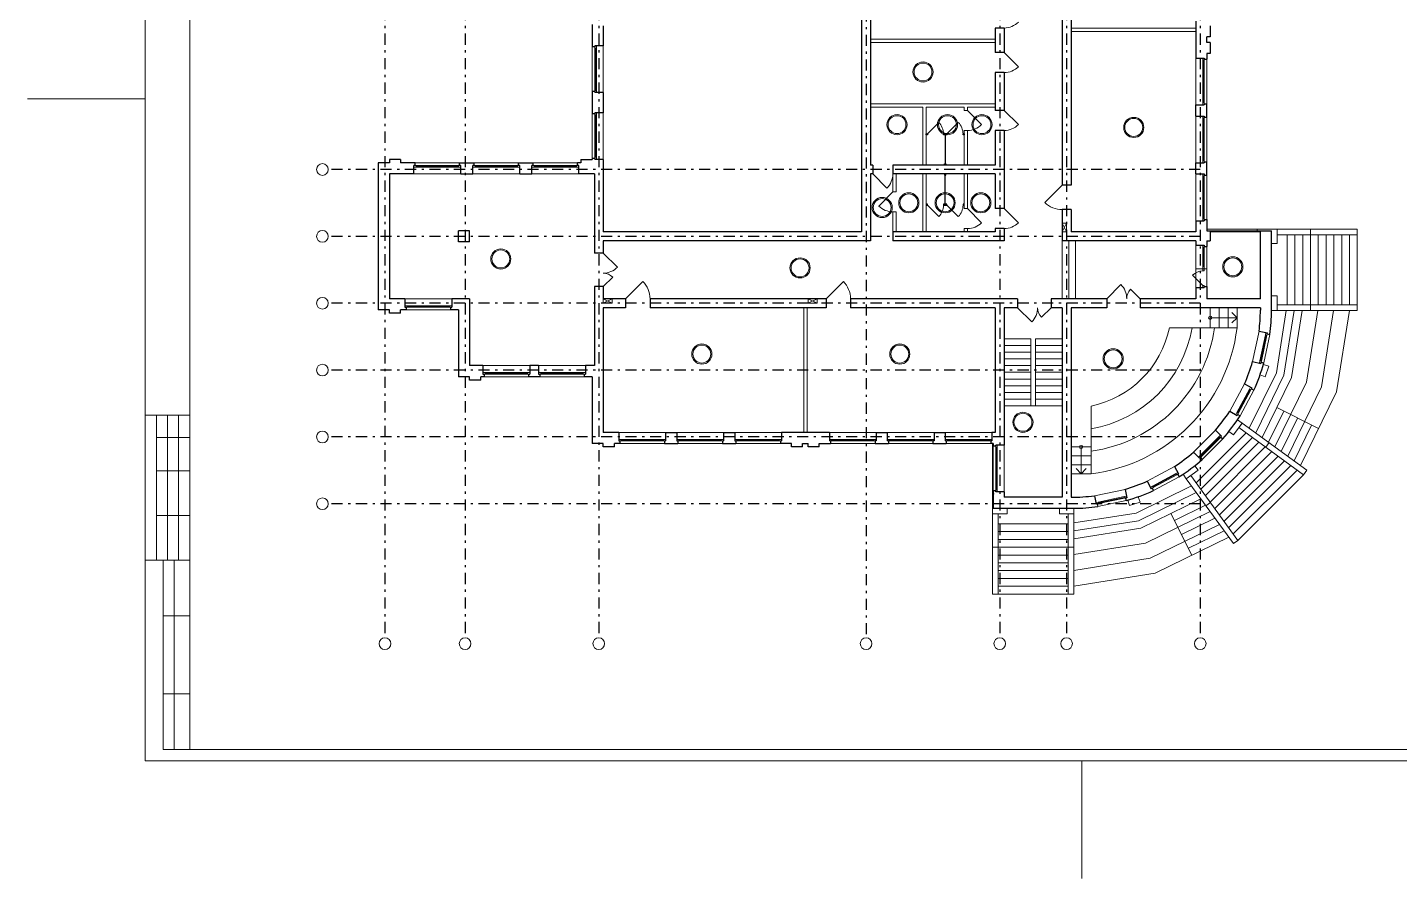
# Model space of a CAD drawing. Header units: metres. Extents: x -5.1 to 89.6, y -5.3 to 64.6.
# Drawn here: x -5.1 to 56.5, y -5.3 to 32.9 of the extents above; entities that cross this region are included whole.
import ezdxf

# ---------------------------------------------------------------- set-up
doc = ezdxf.new("R2010")
doc.units = ezdxf.units.M
doc.header["$MEASUREMENT"] = 0
doc.linetypes.add('( Dashdot )', pattern=[1.001, 0.5, -0.25, 0.001, -0.25])
doc.layers.add('Level 50', color=7, linetype='Continuous', lineweight=0)
doc.layers.add('Level 63', color=7, linetype='Continuous', lineweight=0)

msp = doc.modelspace()

# ---------------------------------------------------------------- linework, layer by layer
at = {"color": 1, "linetype": '( Dashdot )'}
for p, q in [((10.992, 53.48), (10.992, 5.468)), ((14.592, 53.48), (14.592, 5.468)), ((20.592, 53.48), (20.592, 5.468)), ((32.592, 53.423), (32.592, 5.468)), ((38.592, 53.48), (38.592, 5.468)), ((41.592, 53.48), (41.592, 5.468)), ((47.592, 53.48), (47.592, 5.468)), ((47.592, 26.48), (8.45, 26.48)), ((47.592, 23.48), (8.45, 23.48)), ((47.592, 20.48), (8.45, 20.48)), ((47.592, 17.48), (8.45, 17.48)), ((47.592, 14.48), (8.45, 14.48)), ((47.592, 11.48), (8.45, 11.48))]:
    msp.add_line(p, q, dxfattribs=at)
at = {"color": 7, "linetype": 'Continuous', "lineweight": 30}
for p, q in [((32.792, 47.98), (32.792, 26.68)), ((32.392, 47.28), (32.392, 23.68)), ((41.392, 33.83), (41.392, 25.78)), ((41.792, 33.83), (41.792, 25.78)), ((20.292, 32.98), (20.292, 31.98)), ((20.792, 32.93), (20.792, 32.03)), ((38.792, 32.83), (38.392, 32.83)), ((38.392, 32.83), (38.392, 31.73)), ((38.792, 32.83), (38.792, 31.73)), ((47.392, 33.13), (47.392, 31.48)), ((48.042, 32.93), (48.042, 32.43)), ((20.792, 32.03), (20.412, 32.03)), ((20.412, 32.03), (20.412, 31.98)), ((48.042, 32.43), (47.892, 32.43)), ((47.892, 32.18), (47.892, 32.43)), ((48.042, 32.18), (47.892, 32.18)), ((48.042, 32.18), (48.042, 31.68)), ((20.412, 31.98), (20.292, 31.98)), ((38.792, 31.73), (38.392, 31.73)), ((47.392, 31.48), (47.772, 31.48)), ((47.772, 31.48), (47.772, 31.43)), ((47.772, 31.43), (47.892, 31.43)), ((48.042, 31.68), (47.892, 31.68)), ((47.892, 31.68), (47.892, 31.43)), ((38.792, 30.83), (38.392, 30.83)), ((38.392, 30.83), (38.392, 29.13)), ((38.792, 30.83), (38.792, 29.13)), ((20.412, 29.98), (20.292, 29.98)), ((20.292, 29.98), (20.292, 28.98)), ((20.412, 29.98), (20.412, 29.93)), ((20.792, 29.93), (20.412, 29.93)), ((20.792, 29.93), (20.792, 29.03)), ((20.412, 28.98), (20.292, 28.98)), ((20.792, 29.03), (20.412, 29.03)), ((20.412, 29.03), (20.412, 28.98)), ((38.792, 29.13), (38.392, 29.13)), ((47.392, 29.38), (47.772, 29.38)), ((47.392, 28.88), (47.392, 29.38)), ((47.772, 29.43), (47.892, 29.43)), ((47.772, 29.43), (47.772, 29.38)), ((47.892, 28.83), (47.892, 29.43)), ((47.392, 28.88), (47.772, 28.88)), ((47.772, 28.88), (47.772, 28.83)), ((47.772, 28.83), (47.892, 28.83)), ((38.792, 28.23), (38.392, 28.23)), ((38.392, 28.23), (38.392, 26.68)), ((38.792, 28.23), (38.792, 24.73)), ((10.692, 26.78), (10.692, 20.18)), ((11.192, 26.78), (10.692, 26.78)), ((11.192, 26.93), (11.192, 26.78)), ((11.692, 26.93), (11.192, 26.93)), ((11.692, 26.93), (11.692, 26.78)), ((12.342, 26.78), (11.692, 26.78)), ((12.292, 26.28), (12.292, 26.66)), ((12.342, 26.66), (12.292, 26.66)), ((12.342, 26.66), (12.342, 26.78)), ((14.342, 26.66), (14.342, 26.78)), ((14.342, 26.78), (14.992, 26.78)), ((14.392, 26.66), (14.342, 26.66)), ((14.392, 26.28), (14.392, 26.66)), ((14.942, 26.28), (14.942, 26.66)), ((14.992, 26.66), (14.942, 26.66)), ((14.992, 26.66), (14.992, 26.78)), ((16.992, 26.66), (16.992, 26.78)), ((16.992, 26.78), (17.642, 26.78)), ((17.042, 26.66), (16.992, 26.66)), ((17.042, 26.28), (17.042, 26.66)), ((17.592, 26.28), (17.592, 26.66)), ((17.642, 26.66), (17.592, 26.66)), ((17.642, 26.66), (17.642, 26.78)), ((19.792, 26.78), (19.642, 26.78)), ((19.642, 26.66), (19.642, 26.78)), ((19.692, 26.66), (19.642, 26.66)), ((19.692, 26.28), (19.692, 26.66)), ((19.792, 26.93), (20.292, 26.93)), ((19.792, 26.93), (19.792, 26.78)), ((20.292, 26.98), (20.292, 26.93)), ((20.412, 26.98), (20.292, 26.98)), ((20.412, 26.98), (20.412, 26.93)), ((20.792, 26.93), (20.412, 26.93)), ((20.792, 26.93), (20.792, 23.68)), ((32.892, 26.68), (32.792, 26.68)), ((32.892, 26.68), (32.892, 26.28)), ((38.392, 26.68), (33.792, 26.68)), ((33.792, 26.68), (33.792, 26.28)), ((47.392, 26.78), (47.772, 26.78)), ((47.392, 26.28), (47.392, 26.78)), ((47.772, 26.83), (47.892, 26.83)), ((47.772, 26.83), (47.772, 26.78)), ((47.892, 26.23), (47.892, 26.83)), ((11.192, 26.28), (11.192, 20.68)), ((12.292, 26.28), (11.192, 26.28)), ((14.392, 26.28), (14.942, 26.28)), ((17.042, 26.28), (17.592, 26.28)), ((20.392, 26.28), (19.692, 26.28)), ((20.392, 26.28), (20.392, 22.73)), ((32.792, 26.28), (32.792, 23.28)), ((32.892, 26.28), (32.792, 26.28)), ((38.392, 26.28), (33.792, 26.28)), ((38.392, 26.28), (38.392, 24.73)), ((47.392, 26.28), (47.772, 26.28)), ((47.772, 26.28), (47.772, 26.23)), ((47.772, 26.23), (47.892, 26.23)), ((41.792, 25.78), (41.392, 25.78)), ((38.792, 24.73), (38.392, 24.73)), ((41.792, 24.68), (41.392, 24.68)), ((41.392, 24.68), (41.392, 23.28)), ((41.792, 24.68), (41.792, 23.68)), ((47.392, 24.18), (47.392, 23.68)), ((47.392, 24.18), (47.772, 24.18)), ((47.772, 24.23), (47.892, 24.23)), ((47.772, 24.23), (47.772, 24.18)), ((47.892, 24.23), (47.892, 23.73)), ((14.292, 23.23), (14.292, 23.73)), ((14.792, 23.73), (14.292, 23.73)), ((14.792, 23.23), (14.792, 23.73)), ((32.392, 23.68), (20.792, 23.68)), ((38.392, 23.68), (33.792, 23.68)), ((33.792, 23.68), (33.792, 23.28)), ((38.792, 23.83), (38.392, 23.83)), ((38.392, 23.83), (38.392, 23.68)), ((38.792, 23.83), (38.792, 23.28)), ((47.392, 23.68), (41.792, 23.68)), ((47.892, 23.73), (48.042, 23.73)), ((48.042, 23.73), (48.042, 23.28)), ((50.296, 23.73), (50.796, 23.73)), ((50.296, 20.68), (50.296, 23.73)), ((50.796, 20.155), (50.796, 23.73)), ((14.792, 23.23), (14.292, 23.23)), ((32.792, 23.28), (20.792, 23.28)), ((20.792, 23.28), (20.792, 22.73)), ((38.792, 23.28), (33.792, 23.28)), ((47.392, 23.28), (41.392, 23.28)), ((47.392, 23.28), (47.392, 23.08)), ((47.392, 23.08), (47.772, 23.08)), ((47.772, 23.08), (47.772, 23.03)), ((47.772, 23.03), (47.892, 23.03)), ((47.892, 23.28), (47.892, 23.03)), ((47.892, 23.28), (48.042, 23.28)), ((20.792, 22.73), (20.392, 22.73)), ((20.792, 21.23), (20.392, 21.23)), ((20.392, 21.23), (20.392, 17.68)), ((20.792, 21.23), (20.792, 20.68)), ((47.392, 21.18), (47.392, 20.68)), ((47.392, 21.18), (47.772, 21.18)), ((47.772, 21.23), (47.892, 21.23)), ((47.772, 21.23), (47.772, 21.18)), ((47.892, 21.23), (47.892, 20.68)), ((11.892, 20.68), (11.192, 20.68)), ((11.892, 20.68), (11.892, 20.3)), ((14.792, 20.68), (13.992, 20.68)), ((13.992, 20.68), (13.992, 20.3)), ((14.792, 20.68), (14.792, 17.68)), ((21.792, 20.68), (20.792, 20.68)), ((21.792, 20.68), (21.792, 20.28)), ((22.892, 20.68), (22.892, 20.28)), ((30.792, 20.68), (22.892, 20.68)), ((30.792, 20.68), (30.792, 20.28)), ((31.892, 20.68), (31.892, 20.28)), ((39.392, 20.68), (31.892, 20.68)), ((39.392, 20.68), (39.392, 20.28)), ((40.892, 20.68), (40.892, 20.28)), ((43.392, 20.68), (40.892, 20.68)), ((43.392, 20.68), (43.392, 20.28)), ((47.392, 20.68), (44.892, 20.68)), ((44.892, 20.68), (44.892, 20.28)), ((50.296, 20.68), (47.892, 20.68)), ((11.192, 20.18), (10.692, 20.18)), ((11.192, 20.03), (11.192, 20.18)), ((11.692, 20.03), (11.192, 20.03)), ((11.692, 20.03), (11.692, 20.18)), ((11.942, 20.18), (11.692, 20.18)), ((11.892, 20.3), (11.942, 20.3)), ((11.942, 20.3), (11.942, 20.18)), ((13.942, 20.3), (13.942, 20.18)), ((13.942, 20.3), (13.992, 20.3)), ((14.292, 20.18), (13.942, 20.18)), ((14.292, 20.18), (14.292, 17.18)), ((20.792, 20.28), (20.792, 14.68)), ((21.792, 20.28), (20.792, 20.28)), ((30.792, 20.28), (22.892, 20.28)), ((38.392, 20.28), (31.892, 20.28)), ((38.392, 20.28), (38.392, 14.68)), ((38.792, 20.28), (38.792, 14.11)), ((39.392, 20.28), (38.792, 20.28)), ((41.392, 20.28), (40.892, 20.28)), ((41.392, 20.28), (41.392, 11.776)), ((41.792, 20.28), (41.792, 11.776)), ((43.392, 20.28), (41.792, 20.28)), ((50.296, 20.28), (44.892, 20.28)), ((50.296, 20.28), (50.296, 20.162)), ((50.231, 19.229), (50.604, 19.151)), ((50.598, 19.101), (50.716, 19.076)), ((15.392, 17.68), (14.792, 17.68)), ((15.392, 17.68), (15.392, 17.3)), ((15.392, 17.3), (15.442, 17.3)), ((15.442, 17.3), (15.442, 17.18)), ((17.442, 17.3), (17.442, 17.18)), ((17.442, 17.3), (17.492, 17.3)), ((17.492, 17.68), (17.492, 17.3)), ((17.892, 17.68), (17.492, 17.68)), ((17.892, 17.68), (17.892, 17.3)), ((17.892, 17.3), (17.942, 17.3)), ((17.942, 17.3), (17.942, 17.18)), ((19.942, 17.3), (19.942, 17.18)), ((19.942, 17.3), (19.992, 17.3)), ((20.392, 17.68), (19.992, 17.68)), ((19.992, 17.68), (19.992, 17.3)), ((49.944, 17.858), (50.318, 17.78)), ((50.332, 17.829), (50.449, 17.804)), ((14.792, 17.18), (14.292, 17.18)), ((14.792, 17.03), (14.792, 17.18)), ((15.292, 17.03), (14.792, 17.03)), ((15.292, 17.03), (15.292, 17.18)), ((15.442, 17.18), (15.292, 17.18)), ((17.942, 17.18), (17.442, 17.18)), ((20.292, 17.18), (19.942, 17.18)), ((20.292, 17.18), (20.292, 14.18)), ((49.579, 16.862), (49.915, 16.68)), ((49.894, 16.634), (50, 16.577)), ((48.913, 15.63), (49.248, 15.449)), ((49.275, 15.491), (49.381, 15.434)), ((20.792, 14.18), (20.292, 14.18)), ((21.492, 14.68), (20.792, 14.68)), ((20.792, 14.03), (20.792, 14.18)), ((21.292, 14.03), (21.292, 14.18)), ((21.542, 14.18), (21.292, 14.18)), ((21.492, 14.68), (21.492, 14.3)), ((21.492, 14.3), (21.542, 14.3)), ((21.542, 14.3), (21.542, 14.18)), ((23.542, 14.3), (23.542, 14.18)), ((23.542, 14.3), (23.592, 14.3)), ((23.542, 14.18), (24.142, 14.18)), ((23.592, 14.68), (23.592, 14.3)), ((23.592, 14.68), (24.092, 14.68)), ((24.092, 14.68), (24.092, 14.3)), ((24.092, 14.3), (24.142, 14.3)), ((24.142, 14.3), (24.142, 14.18)), ((26.142, 14.3), (26.142, 14.18)), ((26.142, 14.3), (26.192, 14.3)), ((26.142, 14.18), (26.742, 14.18)), ((26.192, 14.68), (26.192, 14.3)), ((26.192, 14.68), (26.692, 14.68)), ((26.692, 14.68), (26.692, 14.3)), ((26.692, 14.3), (26.742, 14.3)), ((26.742, 14.3), (26.742, 14.18)), ((28.742, 14.3), (28.742, 14.18)), ((28.742, 14.3), (28.792, 14.3)), ((29.242, 14.18), (28.742, 14.18)), ((28.792, 14.68), (28.792, 14.3)), ((30.942, 14.68), (28.792, 14.68)), ((29.242, 14.03), (29.242, 14.18)), ((29.742, 14.03), (29.742, 14.18)), ((29.742, 14.18), (29.992, 14.18)), ((29.992, 14.03), (29.992, 14.18)), ((30.492, 14.03), (30.492, 14.18)), ((30.492, 14.18), (30.992, 14.18)), ((30.942, 14.68), (30.942, 14.3)), ((30.992, 14.3), (30.942, 14.3)), ((30.992, 14.3), (30.992, 14.18)), ((32.992, 14.3), (32.992, 14.18)), ((33.042, 14.3), (32.992, 14.3)), ((32.992, 14.18), (33.592, 14.18)), ((33.042, 14.68), (33.042, 14.3)), ((33.042, 14.68), (33.542, 14.68)), ((33.542, 14.68), (33.542, 14.3)), ((33.592, 14.3), (33.542, 14.3)), ((33.592, 14.3), (33.592, 14.18)), ((35.592, 14.3), (35.592, 14.18)), ((35.642, 14.3), (35.592, 14.3)), ((35.592, 14.18), (36.192, 14.18)), ((35.642, 14.68), (35.642, 14.3)), ((35.642, 14.68), (36.142, 14.68)), ((36.142, 14.68), (36.142, 14.3)), ((36.192, 14.3), (36.142, 14.3)), ((36.192, 14.3), (36.192, 14.18)), ((38.192, 14.3), (38.192, 14.18)), ((38.242, 14.3), (38.192, 14.3)), ((38.292, 14.18), (38.192, 14.18)), ((38.392, 14.68), (38.242, 14.68)), ((38.242, 14.68), (38.242, 14.3)), ((38.292, 14.18), (38.292, 14.06)), ((48.28, 14.782), (48.55, 14.512)), ((48.517, 14.474), (48.602, 14.389)), ((21.292, 14.03), (20.792, 14.03)), ((29.742, 14.03), (29.242, 14.03)), ((30.492, 14.03), (29.992, 14.03)), ((38.412, 14.06), (38.292, 14.06)), ((38.792, 14.11), (38.412, 14.11)), ((38.412, 14.06), (38.412, 14.11)), ((47.29, 13.792), (47.56, 13.522)), ((47.598, 13.555), (47.683, 13.47)), ((38.412, 12.06), (38.292, 12.06)), ((38.292, 12.06), (38.292, 11.276)), ((38.412, 12.01), (38.412, 12.06)), ((38.792, 12.01), (38.412, 12.01)), ((38.792, 12.01), (38.792, 11.776)), ((41.392, 11.776), (38.792, 11.776)), ((41.917, 11.276), (38.292, 11.276))]:
    msp.add_line(p, q, dxfattribs=at)
at = {"color": 7, "linetype": 'Continuous', "lineweight": 13}
for p, q in [((47.392, 32.83), (41.792, 32.83)), ((47.392, 32.68), (41.792, 32.68)), ((38.392, 32.33), (32.792, 32.33)), ((38.392, 32.18), (32.792, 32.18)), ((38.792, 31.73), (39.429, 31.093)), ((38.392, 29.43), (32.792, 29.43)), ((35.142, 29.28), (32.792, 29.28)), ((35.142, 29.28), (35.142, 26.68)), ((35.292, 29.28), (35.292, 26.68)), ((36.992, 29.28), (35.292, 29.28)), ((36.992, 29.28), (36.992, 29.13)), ((37.142, 29.13), (36.992, 29.13)), ((38.392, 29.28), (37.142, 29.28)), ((37.142, 29.28), (37.142, 29.13)), ((37.142, 29.13), (37.779, 28.493)), ((38.792, 29.13), (39.429, 28.493)), ((36.992, 28.23), (36.992, 26.68)), ((37.142, 28.23), (36.992, 28.23)), ((37.142, 28.23), (37.142, 26.68)), ((32.892, 26.28), (33.529, 25.643)), ((33.792, 26.28), (33.792, 25.48)), ((33.942, 26.28), (33.942, 25.48)), ((35.142, 26.28), (35.142, 23.68)), ((35.292, 26.28), (35.292, 23.68)), ((36.992, 26.28), (36.992, 24.73)), ((37.142, 26.28), (37.142, 24.73)), ((33.792, 25.48), (33.156, 24.843)), ((33.942, 25.48), (33.792, 25.48)), ((37.142, 24.73), (36.992, 24.73)), ((37.142, 24.73), (37.779, 24.093)), ((38.792, 24.73), (39.429, 24.093)), ((33.942, 24.58), (33.792, 24.58)), ((33.792, 24.58), (33.792, 23.68)), ((33.942, 24.58), (33.942, 23.68)), ((41.392, 23.68), (41.592, 24.08)), ((41.392, 24.08), (41.592, 23.68)), ((36.992, 23.83), (36.992, 23.68)), ((37.142, 23.83), (36.992, 23.83)), ((37.142, 23.83), (37.142, 23.68)), ((41.392, 23.28), (41.392, 20.68)), ((41.992, 23.28), (41.992, 20.68)), ((20.792, 22.73), (21.429, 22.093)), ((20.792, 21.23), (21.216, 21.654)), ((47.702, 21.28), (47.243, 21.739)), ((21.792, 20.68), (22.57, 21.458)), ((30.792, 20.68), (31.57, 21.458)), ((43.392, 20.68), (44.029, 21.316)), ((44.892, 20.68), (44.468, 21.104)), ((20.792, 20.68), (21.192, 20.48)), ((21.192, 20.68), (20.792, 20.48)), ((29.992, 20.68), (30.392, 20.48)), ((30.392, 20.68), (29.992, 20.48)), ((29.792, 20.28), (29.792, 14.68)), ((29.942, 20.28), (29.942, 14.68)), ((39.992, 18.88), (38.792, 18.88)), ((39.992, 18.88), (39.992, 15.88)), ((40.192, 18.88), (40.192, 15.88)), ((41.392, 18.88), (40.192, 18.88)), ((41.392, 15.88), (38.792, 15.88))]:
    msp.add_line(p, q, dxfattribs=at)
at = {"color": 7, "linetype": 'Continuous', "lineweight": 0}
for p, q in [((20.792, 32.03), (20.792, 29.93)), ((20.292, 31.98), (20.292, 29.98)), ((20.447, 31.93), (20.447, 30.03)), ((47.392, 31.48), (47.392, 29.38)), ((47.892, 31.43), (47.892, 29.43)), ((47.737, 31.38), (47.737, 29.48)), ((0.231, 29.652), (-5.056, 29.652)), ((20.292, 28.98), (20.292, 26.98)), ((20.792, 29.03), (20.792, 26.93)), ((20.447, 28.93), (20.447, 27.03)), ((47.392, 28.88), (47.392, 26.78)), ((47.737, 28.78), (47.737, 26.88)), ((47.892, 28.83), (47.892, 26.83)), ((14.342, 26.78), (12.342, 26.78)), ((14.292, 26.625), (12.392, 26.625)), ((16.992, 26.78), (14.992, 26.78)), ((16.942, 26.625), (15.042, 26.625)), ((19.642, 26.78), (17.642, 26.78)), ((19.592, 26.625), (17.692, 26.625)), ((14.392, 26.28), (12.292, 26.28)), ((17.042, 26.28), (14.942, 26.28)), ((19.692, 26.28), (17.592, 26.28)), ((47.392, 26.28), (47.392, 24.18)), ((47.737, 26.18), (47.737, 24.28)), ((47.892, 26.23), (47.892, 24.23)), ((50.142, 23.805), (47.892, 23.805)), ((50.142, 23.805), (51.042, 23.805)), ((50.142, 23.73), (50.142, 23.805)), ((51.042, 23.155), (51.042, 23.805)), ((51.492, 23.555), (51.492, 20.405)), ((51.842, 23.555), (51.842, 20.405)), ((52.192, 23.555), (52.192, 20.405)), ((52.542, 23.555), (52.542, 23.805)), ((52.542, 23.555), (52.542, 20.405)), ((52.892, 23.555), (52.892, 20.405)), ((53.242, 23.555), (53.242, 20.405)), ((53.592, 23.555), (53.592, 20.405)), ((53.942, 23.555), (53.942, 20.405)), ((54.292, 23.555), (54.292, 20.405)), ((54.642, 23.555), (54.642, 20.405)), ((41.692, 23.28), (41.692, 20.68)), ((47.737, 22.98), (47.737, 22.13)), ((50.796, 23.155), (51.042, 23.155)), ((47.392, 22.03), (47.392, 21.18)), ((47.892, 22.03), (47.892, 21.23)), ((11.892, 20.68), (13.992, 20.68)), ((11.992, 20.335), (13.892, 20.335)), ((50.796, 20.805), (51.042, 20.805)), ((51.042, 20.155), (51.042, 20.805)), ((52.542, 20.155), (52.542, 20.405)), ((11.942, 20.18), (13.942, 20.18)), ((48.042, 19.38), (48.042, 20.28)), ((48.042, 19.83), (49.242, 19.83)), ((48.442, 19.38), (48.442, 20.28)), ((48.842, 19.38), (48.842, 20.28)), ((49.015, 20.057), (49.242, 19.83)), ((49.015, 19.603), (49.242, 19.83)), ((49.242, 19.38), (49.242, 20.28)), ((50.796, 20.155), (51.042, 20.155)), ((49.242, 19.38), (46.206, 19.38)), ((49.944, 17.858), (50.231, 19.229)), ((39.992, 18.58), (38.792, 18.58)), ((41.392, 18.58), (40.192, 18.58)), ((50.304, 17.885), (50.55, 19.06)), ((50.716, 19.076), (50.449, 17.804)), ((39.992, 18.28), (38.792, 18.28)), ((39.992, 17.98), (38.792, 17.98)), ((41.392, 18.28), (40.192, 18.28)), ((41.392, 17.98), (40.192, 17.98)), ((15.392, 17.68), (17.492, 17.68)), ((15.492, 17.335), (17.392, 17.335)), ((17.892, 17.68), (19.992, 17.68)), ((17.992, 17.335), (19.892, 17.335)), ((39.992, 17.68), (38.792, 17.68)), ((39.992, 17.38), (38.792, 17.38)), ((41.392, 17.68), (40.192, 17.68)), ((41.392, 17.38), (40.192, 17.38)), ((15.442, 17.18), (17.442, 17.18)), ((17.942, 17.18), (19.942, 17.18)), ((39.992, 17.08), (38.792, 17.08)), ((39.992, 16.78), (38.792, 16.78)), ((41.392, 17.08), (40.192, 17.08)), ((41.392, 16.78), (40.192, 16.78)), ((48.913, 15.63), (49.579, 16.862)), ((39.992, 16.48), (38.792, 16.48)), ((39.992, 16.18), (38.792, 16.18)), ((41.392, 16.48), (40.192, 16.48)), ((41.392, 16.18), (40.192, 16.18)), ((49.265, 15.554), (49.836, 16.609)), ((50, 16.577), (49.381, 15.434)), ((42.692, 15.866), (42.692, 12.83)), ((51.027, 15.8), (52.902, 14.854)), ((21.492, 14.68), (23.592, 14.68)), ((21.542, 14.18), (23.542, 14.18)), ((21.592, 14.335), (23.492, 14.335)), ((24.092, 14.68), (26.192, 14.68)), ((24.142, 14.18), (26.142, 14.18)), ((24.192, 14.335), (26.092, 14.335)), ((26.692, 14.68), (28.792, 14.68)), ((26.742, 14.18), (28.742, 14.18)), ((26.792, 14.335), (28.692, 14.335)), ((33.042, 14.68), (30.942, 14.68)), ((32.992, 14.18), (30.992, 14.18)), ((32.942, 14.335), (31.042, 14.335)), ((35.642, 14.68), (33.542, 14.68)), ((35.592, 14.18), (33.592, 14.18)), ((35.542, 14.335), (33.642, 14.335)), ((38.242, 14.68), (36.142, 14.68)), ((38.192, 14.18), (36.192, 14.18)), ((38.142, 14.335), (36.242, 14.335)), ((38.267, 11.93), (38.267, 14.18)), ((47.29, 13.792), (48.28, 14.782)), ((47.41, 12.419), (49.653, 14.662)), ((47.606, 13.618), (48.454, 14.466)), ((47.619, 12.133), (49.939, 14.453)), ((48.602, 14.389), (47.683, 13.47)), ((47.827, 11.846), (50.226, 14.245)), ((50.534, 14.021), (50.681, 14.224)), ((38.292, 12.06), (38.292, 14.06)), ((38.447, 12.11), (38.447, 14.01)), ((38.792, 12.01), (38.792, 14.11)), ((42.692, 14.03), (41.792, 14.03)), ((42.692, 13.63), (41.792, 13.63)), ((42.242, 14.03), (42.242, 12.83)), ((48.035, 11.559), (50.513, 14.037)), ((48.244, 11.273), (50.799, 13.828)), ((48.452, 10.986), (51.086, 13.62)), ((42.692, 13.23), (41.792, 13.23)), ((42.015, 13.057), (42.242, 12.83)), ((42.469, 13.057), (42.242, 12.83)), ((48.66, 10.699), (51.373, 13.412)), ((48.869, 10.413), (51.659, 13.203)), ((49.077, 10.126), (51.946, 12.995)), ((42.692, 12.83), (41.792, 12.83)), ((49.285, 9.839), (52.233, 12.787)), ((38.267, 11.93), (38.267, 11.03)), ((38.342, 11.93), (38.267, 11.93)), ((38.917, 11.276), (38.917, 11.03)), ((41.267, 11.276), (41.267, 11.03)), ((41.917, 11.276), (41.917, 11.03)), ((48.051, 11.538), (47.848, 11.391)), ((38.917, 11.03), (38.267, 11.03)), ((38.517, 10.58), (41.667, 10.58)), ((41.917, 11.03), (41.267, 11.03)), ((46.272, 11.045), (47.218, 9.17)), ((38.517, 10.23), (41.667, 10.23)), ((38.517, 9.88), (41.667, 9.88)), ((38.517, 9.53), (38.267, 9.53)), ((38.517, 9.53), (41.667, 9.53)), ((41.917, 9.53), (41.667, 9.53)), ((38.517, 9.18), (41.667, 9.18)), ((38.517, 8.83), (41.667, 8.83)), ((38.517, 8.48), (41.667, 8.48)), ((38.517, 8.13), (41.667, 8.13)), ((38.517, 7.78), (41.667, 7.78)), ((38.517, 7.43), (41.667, 7.43)), ((42.281, -5.335), (42.281, -0.048))]:
    msp.add_line(p, q, dxfattribs=at)
at = {"color": 252, "linetype": 'Continuous', "lineweight": 13}
for p, q in [((35.855, 28.592), (35.342, 28.08)), ((36.73, 28.592), (36.217, 28.08)), ((35.855, 24.367), (35.342, 24.88)), ((36.73, 24.367), (36.217, 24.88))]:
    msp.add_line(p, q, dxfattribs=at)
at = {"color": 252, "linetype": 'Continuous', "lineweight": 30}
for p, q in [((36.142, 28.03), (36.142, 26.73)), ((36.142, 24.93), (36.142, 26.23))]:
    msp.add_line(p, q, dxfattribs=at)
at = {"color": 7, "linetype": 'Continuous', "lineweight": 13, "extrusion": (0, 0, -1)}
for p, q in [((41.392, 25.78), (40.614, 25.002)), ((39.392, 20.28), (40.029, 19.643)), ((40.892, 20.28), (40.468, 19.856))]:
    msp.add_line(p, q, dxfattribs=at)
at = {"color": 7, "linetype": 'Continuous', "lineweight": 0, "extrusion": (0, 0, -1)}
for p, q in [((46.442, 13.159), (45.21, 12.493)), ((46.518, 12.807), (45.463, 12.236)), ((45.495, 12.072), (46.638, 12.691)), ((44.214, 12.128), (42.843, 11.841)), ((44.187, 11.768), (43.012, 11.522)), ((42.996, 11.356), (44.268, 11.623))]:
    msp.add_line(p, q, dxfattribs=at)
at = {"color": 7, "linetype": 'Continuous', "lineweight": 30, "extrusion": (0, 0, -1)}
for p, q in [((46.442, 13.159), (46.623, 12.824)), ((45.21, 12.493), (45.392, 12.157)), ((46.581, 12.797), (46.638, 12.691)), ((42.843, 11.841), (42.921, 11.468)), ((44.214, 12.128), (44.292, 11.754)), ((44.243, 11.74), (44.268, 11.623)), ((45.438, 12.178), (45.495, 12.072)), ((42.971, 11.474), (42.996, 11.356))]:
    msp.add_line(p, q, dxfattribs=at)
at = {"color": 7, "linetype": 'Continuous', "lineweight": 0, "flags": 128}
for points in [[(84.331, 59.352), (84.331, -0.048), (0.231, -0.048), (0.231, 59.352), (84.331, 59.352)], [(20.412, 30.03), (20.482, 30.03), (20.482, 31.93), (20.412, 31.93), (20.412, 30.03)], [(47.772, 29.48), (47.702, 29.48), (47.702, 31.38), (47.772, 31.38), (47.772, 29.48)], [(20.412, 27.03), (20.482, 27.03), (20.482, 28.93), (20.412, 28.93), (20.412, 27.03)], [(47.772, 26.88), (47.702, 26.88), (47.702, 28.78), (47.772, 28.78), (47.772, 26.88)], [(12.392, 26.66), (12.392, 26.59), (14.292, 26.59), (14.292, 26.66), (12.392, 26.66)], [(15.042, 26.66), (15.042, 26.59), (16.942, 26.59), (16.942, 26.66), (15.042, 26.66)], [(17.692, 26.66), (17.692, 26.59), (19.592, 26.59), (19.592, 26.66), (17.692, 26.66)], [(47.772, 24.28), (47.702, 24.28), (47.702, 26.18), (47.772, 26.18), (47.772, 24.28)], [(51.042, 23.805), (54.642, 23.805), (54.642, 23.555), (51.042, 23.555), (51.042, 23.805)], [(47.702, 22.98), (47.702, 22.13), (47.772, 22.13), (47.772, 22.98), (47.702, 22.98)], [(13.892, 20.3), (13.892, 20.37), (11.992, 20.37), (11.992, 20.3), (13.892, 20.3)], [(51.042, 20.405), (54.642, 20.405), (54.642, 20.155), (51.042, 20.155), (51.042, 20.405)], [(50.27, 17.893), (50.515, 19.067), (50.584, 19.053), (50.338, 17.878), (50.27, 17.893)], [(17.392, 17.3), (17.392, 17.37), (15.492, 17.37), (15.492, 17.3), (17.392, 17.3)], [(19.892, 17.3), (19.892, 17.37), (17.992, 17.37), (17.992, 17.3), (19.892, 17.3)], [(49.234, 15.57), (49.805, 16.626), (49.867, 16.592), (49.296, 15.537), (49.234, 15.57)], [(49.467, 15.105), (52.38, 12.989), (52.233, 12.787), (49.32, 14.903), (49.467, 15.105)], [(23.492, 14.3), (23.492, 14.37), (21.592, 14.37), (21.592, 14.3), (23.492, 14.3)], [(26.092, 14.3), (26.092, 14.37), (24.192, 14.37), (24.192, 14.3), (26.092, 14.3)], [(28.692, 14.3), (28.692, 14.37), (26.792, 14.37), (26.792, 14.3), (28.692, 14.3)], [(31.042, 14.3), (31.042, 14.37), (32.942, 14.37), (32.942, 14.3), (31.042, 14.3)], [(33.642, 14.3), (33.642, 14.37), (35.542, 14.37), (35.542, 14.3), (33.642, 14.3)], [(36.242, 14.3), (36.242, 14.37), (38.142, 14.37), (38.142, 14.3), (36.242, 14.3)], [(47.581, 13.642), (48.43, 14.491), (48.479, 14.441), (47.631, 13.593), (47.581, 13.642)], [(38.412, 14.01), (38.482, 14.01), (38.482, 12.11), (38.412, 12.11), (38.412, 14.01)], [(46.967, 12.605), (49.083, 9.692), (49.285, 9.839), (47.169, 12.752), (46.967, 12.605)], [(38.267, 11.03), (38.267, 7.43), (38.517, 7.43), (38.517, 11.03), (38.267, 11.03)], [(41.667, 11.03), (41.667, 7.43), (41.917, 7.43), (41.917, 11.03), (41.667, 11.03)]]:
    msp.add_lwpolyline(points, close=True, dxfattribs=at)
at = {"color": 7, "linetype": 'Continuous', "lineweight": 13, "flags": 128}
for points in [[(20.482, 32.03), (20.482, 31.93), (20.412, 31.93), (20.412, 32.03), (20.482, 32.03)], [(47.702, 31.48), (47.702, 31.38), (47.772, 31.38), (47.772, 31.48), (47.702, 31.48)], [(20.482, 30.03), (20.482, 29.93), (20.412, 29.93), (20.412, 30.03), (20.482, 30.03)], [(20.482, 29.03), (20.482, 28.93), (20.412, 28.93), (20.412, 29.03), (20.482, 29.03)], [(47.702, 29.48), (47.702, 29.38), (47.772, 29.38), (47.772, 29.48), (47.702, 29.48)], [(47.702, 28.88), (47.702, 28.78), (47.772, 28.78), (47.772, 28.88), (47.702, 28.88)], [(12.392, 26.59), (12.292, 26.59), (12.292, 26.66), (12.392, 26.66), (12.392, 26.59)], [(14.392, 26.59), (14.292, 26.59), (14.292, 26.66), (14.392, 26.66), (14.392, 26.59)], [(15.042, 26.59), (14.942, 26.59), (14.942, 26.66), (15.042, 26.66), (15.042, 26.59)], [(17.042, 26.59), (16.942, 26.59), (16.942, 26.66), (17.042, 26.66), (17.042, 26.59)], [(17.692, 26.59), (17.592, 26.59), (17.592, 26.66), (17.692, 26.66), (17.692, 26.59)], [(19.692, 26.59), (19.592, 26.59), (19.592, 26.66), (19.692, 26.66), (19.692, 26.59)], [(20.482, 27.03), (20.482, 26.93), (20.412, 26.93), (20.412, 27.03), (20.482, 27.03)], [(47.702, 26.88), (47.702, 26.78), (47.772, 26.78), (47.772, 26.88), (47.702, 26.88)], [(47.702, 26.28), (47.702, 26.18), (47.772, 26.18), (47.772, 26.28), (47.702, 26.28)], [(41.392, 23.68), (41.592, 23.68), (41.592, 24.08), (41.392, 24.08), (41.392, 23.68)], [(47.702, 24.28), (47.702, 24.18), (47.772, 24.18), (47.772, 24.28), (47.702, 24.28)], [(48.042, 23.73), (50.296, 23.73), (50.296, 23.68), (48.042, 23.68), (48.042, 23.73)], [(47.702, 23.08), (47.702, 22.98), (47.772, 22.98), (47.772, 23.08), (47.702, 23.08)], [(47.702, 22.03), (47.702, 22.13), (47.772, 22.13), (47.772, 22.03), (47.702, 22.03)], [(47.702, 21.93), (47.702, 22.03), (47.772, 22.03), (47.772, 21.93), (47.702, 21.93)], [(47.702, 21.18), (47.702, 21.28), (47.772, 21.28), (47.772, 21.18), (47.702, 21.18)], [(11.892, 20.37), (11.992, 20.37), (11.992, 20.3), (11.892, 20.3), (11.892, 20.37)], [(13.892, 20.37), (13.992, 20.37), (13.992, 20.3), (13.892, 20.3), (13.892, 20.37)], [(20.792, 20.68), (20.792, 20.48), (21.192, 20.48), (21.192, 20.68), (20.792, 20.68)], [(29.992, 20.68), (29.992, 20.48), (30.392, 20.48), (30.392, 20.68), (29.992, 20.68)], [(50.536, 19.165), (50.515, 19.067), (50.584, 19.053), (50.604, 19.151), (50.536, 19.165)], [(50.27, 17.893), (50.249, 17.795), (50.318, 17.78), (50.338, 17.878), (50.27, 17.893)], [(15.392, 17.37), (15.492, 17.37), (15.492, 17.3), (15.392, 17.3), (15.392, 17.37)], [(17.392, 17.37), (17.492, 17.37), (17.492, 17.3), (17.392, 17.3), (17.392, 17.37)], [(17.892, 17.37), (17.992, 17.37), (17.992, 17.3), (17.892, 17.3), (17.892, 17.37)], [(19.892, 17.37), (19.992, 17.37), (19.992, 17.3), (19.892, 17.3), (19.892, 17.37)], [(49.853, 16.714), (49.805, 16.626), (49.867, 16.592), (49.915, 16.68), (49.853, 16.714)], [(49.234, 15.57), (49.187, 15.482), (49.248, 15.449), (49.296, 15.537), (49.234, 15.57)], [(21.492, 14.37), (21.592, 14.37), (21.592, 14.3), (21.492, 14.3), (21.492, 14.37)], [(23.492, 14.37), (23.592, 14.37), (23.592, 14.3), (23.492, 14.3), (23.492, 14.37)], [(24.092, 14.37), (24.192, 14.37), (24.192, 14.3), (24.092, 14.3), (24.092, 14.37)], [(26.092, 14.37), (26.192, 14.37), (26.192, 14.3), (26.092, 14.3), (26.092, 14.37)], [(26.692, 14.37), (26.792, 14.37), (26.792, 14.3), (26.692, 14.3), (26.692, 14.37)], [(28.692, 14.37), (28.792, 14.37), (28.792, 14.3), (28.692, 14.3), (28.692, 14.37)], [(31.042, 14.37), (30.942, 14.37), (30.942, 14.3), (31.042, 14.3), (31.042, 14.37)], [(33.042, 14.37), (32.942, 14.37), (32.942, 14.3), (33.042, 14.3), (33.042, 14.37)], [(33.642, 14.37), (33.542, 14.37), (33.542, 14.3), (33.642, 14.3), (33.642, 14.37)], [(35.642, 14.37), (35.542, 14.37), (35.542, 14.3), (35.642, 14.3), (35.642, 14.37)], [(36.242, 14.37), (36.142, 14.37), (36.142, 14.3), (36.242, 14.3), (36.242, 14.37)], [(38.242, 14.37), (38.142, 14.37), (38.142, 14.3), (38.242, 14.3), (38.242, 14.37)], [(48.5, 14.562), (48.43, 14.491), (48.479, 14.441), (48.55, 14.512), (48.5, 14.562)], [(38.482, 14.01), (38.482, 14.11), (38.412, 14.11), (38.412, 14.01), (38.482, 14.01)], [(47.581, 13.642), (47.51, 13.572), (47.56, 13.522), (47.631, 13.593), (47.581, 13.642)], [(38.482, 12.01), (38.482, 12.11), (38.412, 12.11), (38.412, 12.01), (38.482, 12.01)]]:
    msp.add_lwpolyline(points, close=True, dxfattribs=at)
at = {"color": 252, "linetype": 'Continuous', "lineweight": 30, "flags": 128}
for points in [[(35.342, 28.03), (35.292, 28.03), (35.292, 28.08), (35.342, 28.08), (35.342, 28.03)], [(36.117, 28.03), (36.067, 28.03), (36.067, 28.08), (36.117, 28.08), (36.117, 28.03)], [(36.167, 28.03), (36.117, 28.03), (36.117, 28.08), (36.167, 28.08), (36.167, 28.03)], [(36.217, 28.03), (36.167, 28.03), (36.167, 28.08), (36.217, 28.08), (36.217, 28.03)], [(36.992, 28.03), (36.942, 28.03), (36.942, 28.08), (36.992, 28.08), (36.992, 28.03)], [(36.167, 26.68), (36.117, 26.68), (36.117, 26.73), (36.167, 26.73), (36.167, 26.68)], [(36.167, 26.28), (36.117, 26.28), (36.117, 26.23), (36.167, 26.23), (36.167, 26.28)], [(35.342, 24.93), (35.292, 24.93), (35.292, 24.88), (35.342, 24.88), (35.342, 24.93)], [(36.117, 24.93), (36.067, 24.93), (36.067, 24.88), (36.117, 24.88), (36.117, 24.93)], [(36.167, 24.93), (36.117, 24.93), (36.117, 24.88), (36.167, 24.88), (36.167, 24.93)], [(36.217, 24.93), (36.167, 24.93), (36.167, 24.88), (36.217, 24.88), (36.217, 24.93)], [(36.992, 24.93), (36.942, 24.93), (36.942, 24.88), (36.992, 24.88), (36.992, 24.93)]]:
    msp.add_lwpolyline(points, close=True, dxfattribs=at)
at = {"color": 7, "linetype": 'Continuous', "lineweight": 0, "flags": 128}
for points in [[(47.392, 23.08), (47.392, 22.03), (47.892, 22.03), (47.892, 23.03)], [(51.453, 20.155), (51.011, 17.362), (49.793, 14.869)], [(51.807, 20.155), (51.349, 17.255), (50.08, 14.66)], [(52.162, 20.155), (51.686, 17.148), (50.367, 14.451)], [(52.87, 20.155), (52.361, 16.935), (50.942, 14.033)], [(53.579, 20.155), (53.036, 16.722), (51.517, 13.616)], [(54.288, 20.155), (53.711, 16.509), (52.092, 13.198)], [(50.43, 17.736), (50.668, 17.659), (50.513, 17.183), (50.275, 17.261)], [(51.339, 15.642), (50.655, 14.242)], [(48.881, 14.728), (49.085, 14.579), (49.467, 15.105), (49.263, 15.254)], [(51.964, 15.327), (51.23, 13.825)], [(52.589, 15.011), (51.805, 13.407)], [(47.344, 13.191), (47.493, 12.987), (46.967, 12.605), (46.818, 12.809)], [(41.917, 10.619), (44.71, 11.061), (47.203, 12.279)], [(41.917, 10.265), (44.817, 10.723), (47.412, 11.992)], [(41.917, 9.91), (44.924, 10.386), (47.621, 11.705)], [(44.336, 11.642), (44.413, 11.404), (44.889, 11.559), (44.811, 11.797)], [(41.917, 9.202), (45.137, 9.711), (48.039, 11.13)], [(46.43, 10.733), (47.83, 11.417)], [(41.917, 8.493), (45.35, 9.036), (48.456, 10.555)], [(46.745, 10.108), (48.247, 10.842)], [(41.917, 7.784), (45.563, 8.361), (48.874, 9.98)], [(47.061, 9.483), (48.665, 10.267)]]:
    msp.add_lwpolyline(points, dxfattribs=at)
at = {"color": 7, "linetype": 'Continuous', "lineweight": 0, "extrusion": (0, 0, -1), "flags": 128}
for points in [[(-46.502, 12.838), (-45.446, 12.267), (-45.48, 12.205), (-46.535, 12.776), (-46.502, 12.838)], [(-44.179, 11.802), (-43.005, 11.557), (-43.019, 11.488), (-44.194, 11.734), (-44.179, 11.802)]]:
    msp.add_lwpolyline(points, close=True, dxfattribs=at)
at = {"color": 7, "linetype": 'Continuous', "lineweight": 13, "extrusion": (0, 0, -1), "flags": 128}
for points in [[(-46.502, 12.838), (-46.59, 12.885), (-46.623, 12.824), (-46.535, 12.776), (-46.502, 12.838)], [(-44.179, 11.802), (-44.277, 11.823), (-44.292, 11.754), (-44.194, 11.734), (-44.179, 11.802)], [(-45.358, 12.219), (-45.446, 12.267), (-45.48, 12.205), (-45.392, 12.157), (-45.358, 12.219)], [(-42.907, 11.536), (-43.005, 11.557), (-43.019, 11.488), (-42.921, 11.468), (-42.907, 11.536)]]:
    msp.add_lwpolyline(points, close=True, dxfattribs=at)
at = {"color": 7, "linetype": 'Continuous', "lineweight": 13}
for centre, radius in [((35.147, 30.856), 0.452), ((35.147, 30.856), 0.402), ((33.98, 28.493), 0.452), ((33.98, 28.493), 0.402), ((36.245, 28.493), 0.452), ((36.245, 28.493), 0.402), ((37.793, 28.493), 0.452), ((37.793, 28.493), 0.402), ((44.607, 28.369), 0.452), ((44.607, 28.369), 0.402), ((8.187, 26.48), 0.263), ((34.51, 24.987), 0.452), ((34.51, 24.987), 0.402), ((36.139, 24.987), 0.452), ((36.139, 24.987), 0.402), ((37.741, 24.987), 0.452), ((37.741, 24.987), 0.402), ((33.313, 24.775), 0.452), ((33.313, 24.775), 0.402), ((8.187, 23.48), 0.263), ((16.193, 22.467), 0.452), ((16.193, 22.467), 0.402), ((29.627, 22.065), 0.452), ((29.627, 22.065), 0.402), ((49.054, 22.114), 0.452), ((49.054, 22.114), 0.402), ((8.187, 20.48), 0.263), ((25.218, 18.199), 0.452), ((25.218, 18.199), 0.402), ((34.104, 18.199), 0.452), ((34.104, 18.199), 0.402), ((43.684, 17.986), 0.452), ((43.684, 17.986), 0.402), ((8.187, 17.48), 0.263), ((39.633, 15.138), 0.452), ((39.633, 15.138), 0.402), ((8.187, 14.48), 0.263), ((8.187, 11.48), 0.263), ((10.992, 5.205), 0.263), ((14.592, 5.205), 0.263), ((20.592, 5.205), 0.263), ((32.592, 5.205), 0.263), ((38.592, 5.205), 0.263), ((41.592, 5.205), 0.263), ((47.592, 5.205), 0.263)]:
    msp.add_circle(centre, radius, dxfattribs=at)
at = {"color": 7, "linetype": 'Continuous', "lineweight": 0}
for centre in [(48.042, 19.83), (42.242, 14.03)]:
    msp.add_circle(centre, 0.0733, dxfattribs=at)
for centre, radius, start, end in [((38.792, 33.73), 0.9, 270, 315), ((38.792, 31.73), 0.9, 270, 315), ((37.142, 29.13), 0.9, 270, 315), ((38.792, 29.13), 0.9, 270, 315), ((32.892, 26.28), 0.9, 315, 0), ((33.792, 25.48), 0.9, 225, 270), ((37.142, 24.73), 0.9, 270, 315), ((38.792, 24.73), 0.9, 270, 315), ((20.792, 22.73), 0.9, 270, 315), ((20.792, 21.23), 0.6, 45, 90), ((47.702, 21.28), 0.65, 90, 135), ((21.792, 20.68), 1.1, 0, 45), ((30.792, 20.68), 1.1, 0, 45), ((43.392, 20.68), 0.9, 0, 45), ((44.892, 20.68), 0.6, 135, 180), ((41.792, 20.28), 7.504, 276.88821, 353.11179), ((41.792, 20.28), 6.504, 277.95363, 352.04637), ((41.792, 20.28), 5.504, 279.41074, 350.58926), ((41.792, 20.28), 4.504, 281.526, 348.474)]:
    msp.add_arc(centre, radius, start, end, dxfattribs=at)
at = {"color": 252, "linetype": 'Continuous', "lineweight": 0, "extrusion": (0, 0, -1)}
for centre in [(-35.342, 28.08), (-36.217, 28.08)]:
    msp.add_arc(centre, 0.725, 135, 180, dxfattribs=at)
at = {"color": 252, "linetype": 'Continuous', "lineweight": 0}
for centre in [(35.342, 24.88), (36.217, 24.88)]:
    msp.add_arc(centre, 0.725, 315, 0, dxfattribs=at)
at = {"color": 7, "linetype": 'Continuous', "lineweight": 0, "extrusion": (0, 0, -1)}
for centre, radius, start, end in [((-41.392, 25.78), 1.1, 270, 315), ((-39.392, 20.28), 0.9, 180, 225), ((-40.892, 20.28), 0.6, 315, 0)]:
    msp.add_arc(centre, radius, start, end, dxfattribs=at)
at = {"color": 7, "linetype": 'Continuous', "lineweight": 30}
for radius, start, end in [(8.504, 352.90085, 359.20457), (9.004, 352.31907, 359.20457), (8.884, 352.37508, 352.69847), (8.504, 336.30085, 343.4579), (9.004, 335.71907, 344.03969), (8.884, 343.66028, 343.98367), (8.884, 335.77508, 336.09847), (8.504, 319.72148, 326.8579), (9.004, 319.13969, 327.43969), (8.884, 327.06028, 327.38367), (8.884, 319.1957, 319.5191), (8.504, 303.1421, 310.27852), (8.884, 310.4809, 310.8043), (9.004, 302.56031, 310.86031), (8.504, 286.5421, 293.69915), (8.504, 270, 277.09915), (9.004, 285.96031, 294.28093), (9.004, 270.79543, 277.68093)]:
    msp.add_arc((41.792, 20.28), radius, start, end, dxfattribs=at)
at = {"color": 7, "linetype": 'Continuous', "lineweight": 30, "extrusion": (0, 0, -1)}
for start, end in [(237.06028, 237.38367), (253.66028, 253.98367), (245.77508, 246.09847), (262.37508, 262.69847)]:
    msp.add_arc((-41.792, 20.28), 8.884, start, end, dxfattribs=at)
at = {"layer": 'Level 50', "color": 7, "linetype": 'Continuous', "lineweight": 13}
for p, q in [((2.231, 58.852), (2.231, 0.452)), ((83.831, 0.452), (1.031, 0.452))]:
    msp.add_line(p, q, dxfattribs=at)
at = {"layer": 'Level 63', "color": 7, "linetype": 'Continuous', "lineweight": 13}
for p, q in [((0.231, 15.452), (2.231, 15.452)), ((0.231, 15.452), (0.231, 8.952)), ((0.731, 15.452), (0.731, 8.952)), ((1.231, 15.452), (1.231, 8.952)), ((1.731, 15.452), (1.731, 8.952)), ((0.731, 14.452), (2.231, 14.452)), ((0.731, 12.952), (2.231, 12.952)), ((0.731, 10.952), (2.231, 10.952)), ((0.231, 8.952), (2.231, 8.952)), ((1.031, 8.952), (2.231, 8.952)), ((1.531, 0.452), (1.531, 8.952)), ((1.031, 6.452), (2.231, 6.452)), ((1.031, 2.952), (2.231, 2.952))]:
    msp.add_line(p, q, dxfattribs=at)
at = {"layer": 'Level 63', "color": 7, "linetype": 'Continuous', "lineweight": 13, "flags": 128}
msp.add_lwpolyline([(1.031, 0.452), (1.031, 8.952)], dxfattribs=at)

doc.saveas('drawing.dxf')
